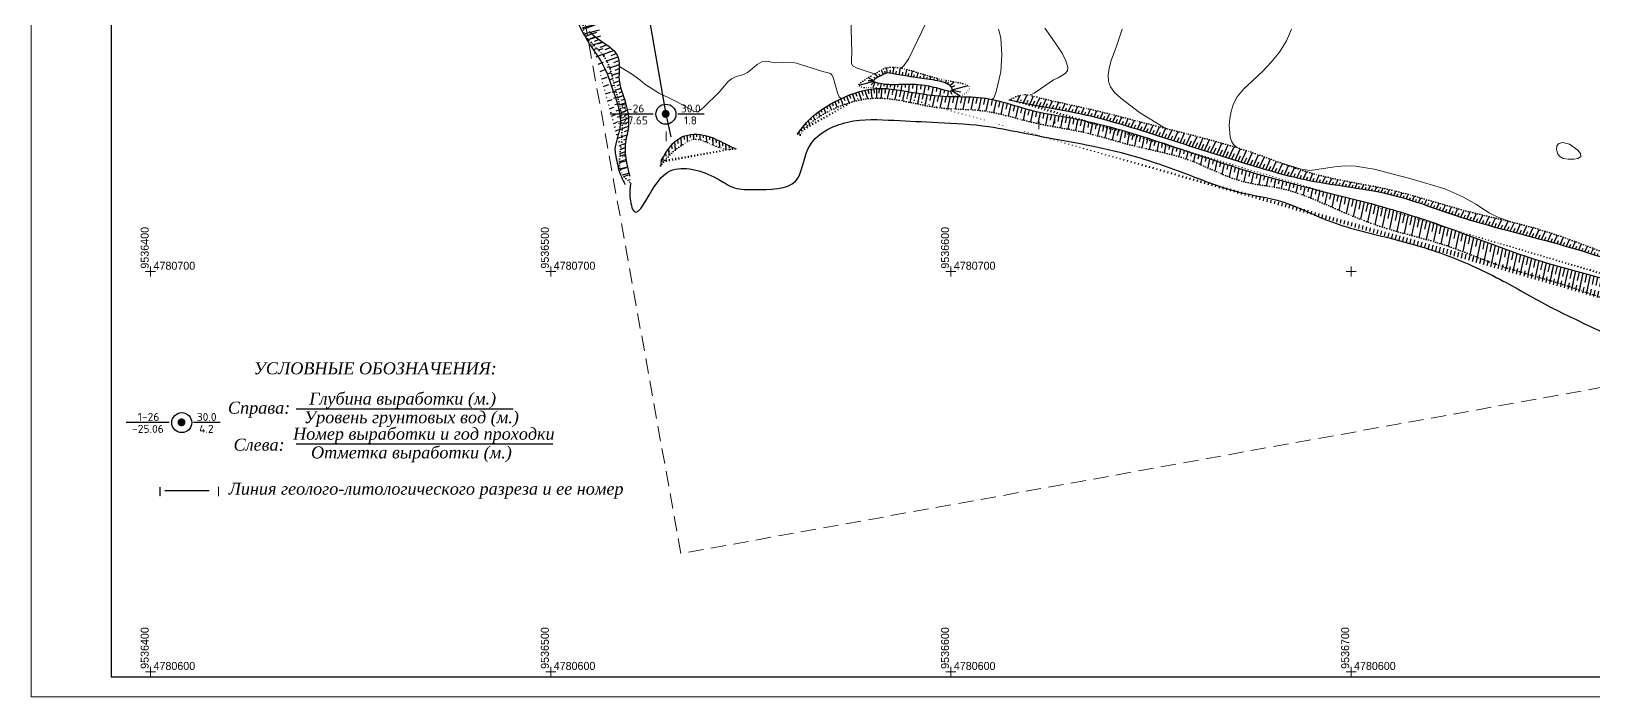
# Model space of a CAD drawing. Header units: millimetres. Extents: x 0 to 9536964, y 0 to 4781485.
# Drawn here: x 9536370.2 to 9536760.6, y 4780593.8 to 4780760.1 of the extents above; entities that cross this region are included whole.
import ezdxf
from ezdxf.enums import TextEntityAlignment as Align

# ---------------------------------------------------------------- set-up
doc = ezdxf.new("R2010")
doc.units = ezdxf.units.MM
doc.linetypes.add('DASHED', pattern=[19.05, 12.7, -6.35])
doc.linetypes.add('Подошва насыпи (выемки)', pattern=[1, 0, 0.5, -0.5])
for name, color, linetype in [('04 05 26.Изолинии.Утолщённые', 7, 'Continuous'), ('Sarga.Изолинии.Утолщённые', 7, 'Continuous'), ('Сетка', 7, 'Continuous'), ('скважина', 7, 'Continuous')]:
    doc.layers.add(name, color=color, linetype=linetype)
doc.layers.add('Berth line', color=5, linetype='Continuous', lineweight=50)
doc.layers.add('Рамка 1', color=3, linetype='Continuous', lineweight=50)
doc.styles.add('IndorSoft_Drafting_type_A_00CC0', font='', dxfattribs={"height": 0.2})
doc.styles.add('Roman', font='romans.shx')
doc.styles.add('style1', font='timesi.ttf', dxfattribs={"height": 0.8})
doc.styles.get('IndorSoft_Drafting_type_A_00CC0').set_extended_font_data('IndorSoft Drafting type A')

msp = doc.modelspace()

# ---------------------------------------------------------------- hatches: boundary and pattern name
h = msp.add_hatch()
h.set_pattern_fill('LINE', color=256, scale=0.5, angle=15)
edge = h.paths.add_edge_path()
edge.add_spline(control_points=[(9536480.96331, 4780913.15995), (9536481.64859, 4780909.97566), (9536483.05255, 4780903.45192), (9536486.31222, 4780893.87018), (9536488.17168, 4780885.87951), (9536488.53502, 4780879.54294), (9536487.17587, 4780874.56502), (9536489.24556, 4780866.87615), (9536494.31066, 4780861.63958), (9536495.36953, 4780855.07826), (9536492.69768, 4780849.157), (9536494.6583, 4780839.7452), (9536494.99791, 4780831.05494), (9536496.76084, 4780823.90978), (9536501.01339, 4780821.74859), (9536505.97128, 4780819.90868), (9536505.33385, 4780809.79427), (9536504.46532, 4780799.92123), (9536507.55308, 4780788.45018), (9536508.79206, 4780782.66288), (9536509.37813, 4780779.92531)], knot_values=[0, 0, 0, 0, 9.762539053, 20.000742092, 30.337143378, 34.288849561, 38.896341426, 45.541362616, 57.053466874, 59.819321843, 64.909116031, 75.749456811, 87.303837152, 92.020899366, 96.252085366, 101.191292714, 105.981241943, 123.183363722, 132.569221326, 140.994334199, 140.994334199, 140.994334199, 140.994334199], degree=3, periodic=0)
edge.add_spline(control_points=[(9536502.9198, 4780797.27876), (9536503.16102, 4780795.48211), (9536503.66881, 4780791.70007), (9536504.65886, 4780785.02205), (9536505.5727, 4780778.6442), (9536503.57351, 4780772.86945), (9536504.59076, 4780767.87462), (9536508.98148, 4780764.7044), (9536507.31104, 4780759.48252), (9536511.57958, 4780756.03438), (9536514.88107, 4780751.95196), (9536515.62952, 4780746.7022), (9536517.39843, 4780741.84497), (9536518.02545, 4780736.14666), (9536517.4962, 4780730.55102), (9536516.70706, 4780724.92312), (9536519.11225, 4780722.88218), (9536520.02075, 4780722.11126)], knot_values=[0, 0, 0, 0, 5.431344113, 11.433239761, 20.390654311, 24.137284468, 29.528398815, 34.535041067, 38.253337906, 43.518535206, 49.086449711, 53.976359873, 58.984006111, 64.654382614, 70.814393492, 76.426379153, 79.832940699, 79.832940699, 79.832940699, 79.832940699], degree=3, periodic=0)
h = msp.add_hatch()
h.set_pattern_fill('LINE', scale=0.6, angle=20)
h.set_pattern_definition([(20, (9535913.4705, 4780079.9442), (-0.6515484, 1.7901144), [])])
edge = h.paths.add_edge_path()
edge.add_spline(control_points=[(9536509.58971, 4780760.04461), (9536509.75415, 4780759.8841), (9536510.77049, 4780758.89209), (9536512.74713, 4780757.37307), (9536516.9004, 4780755.17378), (9536517.24303, 4780750.94149), (9536516.82287, 4780747.22194), (9536518.91878, 4780742.21173), (9536519.92053, 4780736.94815), (9536517.99633, 4780730.66861), (9536518.9658, 4780726.84363), (9536519.73216, 4780723.81999)], knot_values=[38.289199735, 38.289199735, 38.289199735, 38.289199735, 39.330830487, 44.727119287, 56.394584676, 62.91025258, 68.788450428, 78.770408812, 94.791241327, 99.584273214, 117.669337421, 117.669337421, 117.669337421, 117.669337421], degree=3, periodic=0)
edge.add_spline(control_points=[(9536502.9198, 4780797.27876), (9536503.16102, 4780795.48211), (9536503.66881, 4780791.70007), (9536504.65886, 4780785.02205), (9536505.5727, 4780778.6442), (9536503.57351, 4780772.86945), (9536504.59076, 4780767.87462), (9536508.98148, 4780764.7044), (9536507.31104, 4780759.48252), (9536511.57958, 4780756.03438), (9536514.88107, 4780751.95196), (9536515.62952, 4780746.7022), (9536517.39843, 4780741.84497), (9536518.02545, 4780736.14666), (9536517.4962, 4780730.55102), (9536516.70706, 4780724.92312), (9536519.11225, 4780722.88218), (9536520.02075, 4780722.11126)], knot_values=[0, 0, 0, 0, 5.431344113, 11.433239761, 20.390654311, 24.137284468, 29.528398815, 34.535041067, 38.253337906, 43.518535206, 49.086449711, 53.976359873, 58.984006111, 64.654382614, 70.814393492, 76.426379153, 79.832940699, 79.832940699, 79.832940699, 79.832940699], degree=3, periodic=0)
h = msp.add_hatch()
h.set_pattern_fill('LINE', scale=0.3, angle=20)
h.set_pattern_definition([(20, (9535913.4705, 4780079.9442), (-0.3257742, 0.8950572), [])])
edge = h.paths.add_edge_path()
edge.add_spline(control_points=[(9536509.58971, 4780760.04461), (9536509.75415, 4780759.8841), (9536510.77049, 4780758.89209), (9536512.74713, 4780757.37307), (9536516.9004, 4780755.17378), (9536517.24303, 4780750.94149), (9536516.82287, 4780747.22194), (9536518.91878, 4780742.21173), (9536519.92053, 4780736.94815), (9536517.99633, 4780730.66861), (9536518.9658, 4780726.84363), (9536519.73216, 4780723.81999)], knot_values=[38.289199735, 38.289199735, 38.289199735, 38.289199735, 39.330830487, 44.727119287, 56.394584676, 62.91025258, 68.788450428, 78.770408812, 94.791241327, 99.584273214, 117.669337421, 117.669337421, 117.669337421, 117.669337421], degree=3, periodic=0)
edge.add_spline(control_points=[(9536509.8071, 4780758.66585), (9536510.59888, 4780757.92103), (9536512.25377, 4780756.36429), (9536515.05547, 4780754.64912), (9536516.21057, 4780751.28464), (9536516.15262, 4780747.92457), (9536517.27395, 4780744.0656), (9536518.38499, 4780740.30934), (9536518.59501, 4780736.56846), (9536518.35218, 4780732.88237), (9536517.47305, 4780729.42733), (9536518.55022, 4780726.24635), (9536518.9589, 4780724.50702), (9536519.13846, 4780723.74281)], knot_values=[0, 0, 0, 0, 6.555530893, 13.701572567, 18.859990027, 26.968446777, 33.790257647, 42.799616616, 50.435511353, 56.070097873, 65.046107966, 71.074213064, 75.798430566, 75.798430566, 75.798430566, 75.798430566], degree=3, periodic=0)
h = msp.add_hatch()
h.set_pattern_fill('LINE', scale=0.25, angle=110)
h.set_pattern_definition([(110, (9535913.4705, 4780079.9442), (-0.745881, -0.2714785), [])])
edge = h.paths.add_edge_path()
edge.add_spline(control_points=[(9536561.59879, 4780734.25542), (9536562.44489, 4780735.4232), (9536564.90458, 4780738.81803), (9536571.55957, 4780743.04953), (9536577.67628, 4780745.49608), (9536581.22087, 4780745.74028)], knot_values=[0, 0, 0, 0, 8.598597453, 24.996724051, 46.618854191, 46.618854191, 46.618854191, 46.618854191], degree=3, periodic=0)
edge.add_spline(control_points=[(9536563.26569, 4780735.86385), (9536563.99323, 4780736.64673), (9536565.75047, 4780738.53765), (9536568.95619, 4780740.52519), (9536573.09517, 4780742.57176), (9536576.38568, 4780743.74961), (9536578.64141, 4780744.2592), (9536578.98631, 4780744.33712)], knot_values=[0, 0, 0, 0, 6.392290558, 15.439412202, 22.38096603, 34.135021656, 36.256631189, 36.256631189, 36.256631189, 36.256631189], degree=3, periodic=0)
h = msp.add_hatch()
h.set_pattern_fill('LINE', scale=0.3, angle=78)
h.set_pattern_definition([(78, (9535913.4705, 4780079.9442), (-0.9316856, 0.1980359), [])])
edge = h.paths.add_edge_path()
edge.add_spline(control_points=[(9536581.2323, 4780745.74107), (9536584.71842, 4780745.9788), (9536591.15166, 4780744.3978), (9536600.00761, 4780743.60646), (9536609.84375, 4780743.84188), (9536619.39049, 4780740.0187), (9536634.39988, 4780737.9313), (9536652.30551, 4780732.52019), (9536671.57706, 4780725.64616), (9536691.15217, 4780720.40319), (9536708.6724, 4780716.28286), (9536727.04039, 4780710.0875), (9536745.95489, 4780702.50555), (9536765.25725, 4780697.89017), (9536781.28868, 4780692.5824), (9536790.68434, 4780687.23348), (9536796.12166, 4780685.47077), (9536798.34698, 4780684.97886)], knot_values=[46.642095964, 46.642095964, 46.642095964, 46.642095964, 67.906708504, 85.17940569, 100.272780209, 126.357153451, 145.665134785, 191.084256704, 238.145809381, 268.475023751, 312.603097435, 346.066460946, 384.69482155, 434.674328253, 465.030340904, 485.596955974, 499.218493462, 499.218493462, 499.218493462, 499.218493462], degree=3, periodic=0)
edge.add_spline(control_points=[(9536584.17583, 4780744.53808), (9536586.76606, 4780744.12585), (9536591.77337, 4780743.32894), (9536599.40343, 4780741.89679), (9536606.84777, 4780742.31188), (9536614.81162, 4780740.39267), (9536623.10885, 4780737.96163), (9536633.37097, 4780736.55884), (9536643.44221, 4780733.32071), (9536653.5428, 4780730.85774), (9536662.62837, 4780728.09658), (9536670.27199, 4780724.81844), (9536678.73888, 4780722.66031), (9536688.06004, 4780720.46769), (9536698.12477, 4780716.91245), (9536710.73882, 4780712.70622), (9536725.41343, 4780708.74297), (9536742.54242, 4780701.73808), (9536759.27234, 4780696.94492), (9536774.21175, 4780693.18173), (9536786.1183, 4780687.85315), (9536793.57827, 4780683.77216), (9536798.14852, 4780682.89103), (9536798.45083, 4780682.83275)], knot_values=[0, 0, 0, 0, 15.74690986, 30.441258084, 46.42374298, 60.031448878, 79.280361255, 98.330097676, 121.945797733, 142.592346422, 160.723691322, 178.852937365, 192.364370274, 213.067567968, 236.285038713, 256.331724207, 292.863592876, 327.362042235, 367.163600262, 397.274523766, 419.457241736, 445.519500829, 447.365508942, 447.365508942, 447.365508942, 447.365508942], degree=3, periodic=0)
h = msp.add_hatch()
h.set_pattern_fill('LINE', scale=0.25, angle=65)
h.set_pattern_definition([(65, (9535913.4705, 4780079.9442), (-0.7193818, 0.33545325), [])])
edge = h.paths.add_edge_path()
edge.add_spline(control_points=[(9536615.86149, 4780743.16258), (9536617.12068, 4780743.07744), (9536620.91856, 4780742.82063), (9536626.60815, 4780741.34648), (9536634.046, 4780739.86651), (9536642.63902, 4780737.93892), (9536653.6964, 4780734.28286), (9536665.47742, 4780731.37864), (9536677.76509, 4780727.09984), (9536687.00506, 4780723.97959), (9536696.72487, 4780722.22593), (9536704.6532, 4780721.03749), (9536714.18861, 4780718.92703), (9536721.78843, 4780716.26658), (9536730.47087, 4780713.49622), (9536739.1621, 4780711.43188), (9536748.79845, 4780708.73193), (9536758.2364, 4780705.8642), (9536766.55663, 4780702.81461), (9536774.13054, 4780699.89092), (9536780.10877, 4780697.33719), (9536786.13187, 4780694.31161), (9536790.09671, 4780692.24668), (9536792.20531, 4780691.14851)], knot_values=[0, 0, 0, 0, 7.562116272, 22.808320146, 35.106931203, 53.103527884, 75.583652099, 104.932264695, 125.813447655, 153.668934929, 163.247051369, 185.025628456, 201.785104013, 221.737753593, 233.288687536, 256.457123793, 275.295135485, 293.333920842, 315.623838142, 328.441615298, 342.048012021, 354.60600587, 368.871262045, 368.871262045, 368.871262045, 368.871262045], degree=3, periodic=0)
edge.add_spline(control_points=[(9536614.6404, 4780742.87646), (9536616.73097, 4780742.44123), (9536622.579, 4780741.22376), (9536635.55283, 4780739.16906), (9536653.1689, 4780733.48822), (9536672.08724, 4780727.42189), (9536691.13259, 4780721.82704), (9536709.12021, 4780720.39699), (9536727.21888, 4780713.25898), (9536747.21403, 4780708.23547), (9536766.72467, 4780702.74815), (9536781.77217, 4780695.88072), (9536789.24593, 4780691.99029), (9536792.15578, 4780690.47557)], knot_values=[0, 0, 0, 0, 12.812886439, 35.841900849, 78.709353826, 123.516463538, 155.215815, 197.557639191, 230.709661263, 271.21453393, 321.400164229, 351.645439783, 370.929267223, 370.929267223, 370.929267223, 370.929267223], degree=3, periodic=0)
h = msp.add_hatch()
h.set_pattern_fill('LINE', scale=0.5, angle=93)
h.set_pattern_definition([(93, (9535913.4705, 4780079.9442), (-1.5853244, -0.0830833), [])])
edge = h.paths.add_edge_path()
edge.add_spline(control_points=[(9536527.61954, 4780727.77556), (9536529.0666, 4780730.19062), (9536531.64085, 4780734.48689), (9536539.50163, 4780734.46608), (9536543.47324, 4780731.87148), (9536545.96312, 4780730.82845), (9536546.3107, 4780730.68285)], knot_values=[0, 0, 0, 0, 7.841700667, 13.950023705, 20.913429463, 22.043208095, 22.043208095, 22.043208095, 22.043208095], degree=3, periodic=0)
edge.add_spline(control_points=[(9536527.63197, 4780727.78219), (9536527.58805, 4780727.5793), (9536527.49749, 4780727.16093), (9536527.48817, 4780726.7329), (9536527.48337, 4780726.51243)], knot_values=[0, 0, 0, 0, 0.621219096, 1.281033407, 1.281033407, 1.281033407, 1.281033407], degree=3, periodic=0)
edge.add_spline(control_points=[(9536527.40189, 4780726.40462), (9536528.30524, 4780727.54605), (9536530.25055, 4780730.00403), (9536533.13718, 4780731.87148), (9536535.95996, 4780733.43273), (9536538.37751, 4780732.70667), (9536541.04197, 4780731.37129), (9536543.58246, 4780730.43421), (9536545.50478, 4780730.61455), (9536546.27404, 4780730.68672)], knot_values=[0, 0, 0, 0, 4.337729589, 9.340976717, 10.226422024, 13.891031988, 15.963099474, 19.411063822, 21.711318867, 21.711318867, 21.711318867, 21.711318867], degree=3, periodic=0)
h = msp.add_hatch()
h.set_pattern_fill('LINE', scale=0.25, angle=93)
h.set_pattern_definition([(93, (9535913.4705, 4780079.9442), (-0.7926622, -0.04154167), [])])
edge = h.paths.add_edge_path()
edge.add_spline(control_points=[(9536527.61954, 4780727.77556), (9536529.0666, 4780730.19062), (9536531.64085, 4780734.48689), (9536539.50163, 4780734.46608), (9536543.47324, 4780731.87148), (9536545.96312, 4780730.82845), (9536546.3107, 4780730.68285)], knot_values=[0, 0, 0, 0, 15.683401333, 27.900047408, 41.826858926, 44.08641619, 44.08641619, 44.08641619, 44.08641619], degree=3, periodic=0)
edge.add_spline(control_points=[(9536527.63013, 4780727.19316), (9536528.43644, 4780728.31332), (9536530.00927, 4780730.49833), (9536532.79454, 4780732.93303), (9536535.87461, 4780733.8933), (9536538.79137, 4780733.41247), (9536541.26162, 4780732.25831), (9536543.49257, 4780731.08986), (9536544.90728, 4780730.89444), (9536545.5488, 4780730.80583)], knot_values=[0, 0, 0, 0, 8.280460823, 16.152072343, 21.72682518, 27.010443992, 33.448403082, 38.098669268, 41.956971638, 41.956971638, 41.956971638, 41.956971638], degree=3, periodic=0)
at = {"layer": 'скважина', "linetype": 'Continuous'}
for points in [[(9536529.7156, 4780739.39997, 1), (9536527.7156, 4780739.39997, 1)], [(9536408.73283, 4780662.33172, 1), (9536406.73283, 4780662.33172, 1)]]:
    msp.add_hatch(color=6, dxfattribs=at).paths.add_polyline_path(points)

# ---------------------------------------------------------------- linework, layer by layer
at = {"color": 7}
for p, q in [((9536584.10829, 4780749.6555), (9536584.0278, 4780750.97986)), ((9536585.47771, 4780749.4274), (9536585.80461, 4780751.08406)), ((9536580.69456, 4780747.51025), (9536577.00924, 4780746.46759)), ((9536580.68696, 4780747.77934), (9536579.31176, 4780748.42485)), ((9536580.6534, 4780747.65891), (9536579.35181, 4780747.64553)), ((9536580.83065, 4780747.41715), (9536580.0577, 4780746.62443)), ((9536581.01135, 4780747.35692), (9536580.51947, 4780745.88858)), ((9536581.12887, 4780748.18216), (9536580.72302, 4780748.6046)), ((9536581.70329, 4780748.53895), (9536581.03526, 4780749.46353)), ((9536581.82286, 4780747.13231), (9536581.66327, 4780746.45611)), ((9536582.37657, 4780748.90386), (9536582.02774, 4780749.36654)), ((9536582.58513, 4780750.35284), (9536583.1352, 4780749.25316)), ((9536583.65209, 4780749.47445), (9536583.47096, 4780750.10479)), ((9536584.81297, 4780749.54265), (9536584.94784, 4780750.30189)), ((9536586.26175, 4780749.29585), (9536586.40661, 4780750.07807)), ((9536587.10138, 4780749.13882), (9536587.42098, 4780750.87152)), ((9536587.87012, 4780749.02406), (9536588.02495, 4780749.80479)), ((9536588.63541, 4780748.88004), (9536589.00962, 4780750.5118)), ((9536589.33023, 4780748.77126), (9536589.48698, 4780749.50019)), ((9536590.05944, 4780748.65545), (9536590.42406, 4780750.1167)), ((9536590.70635, 4780748.55603), (9536590.83938, 4780749.13228)), ((9536591.4568, 4780748.43328), (9536591.79791, 4780749.71876)), ((9536592.29638, 4780748.31717), (9536592.41577, 4780748.86274)), ((9536593.17304, 4780748.1876), (9536593.42547, 4780749.20711)), ((9536593.9855, 4780748.07835), (9536594.10831, 4780748.56255)), ((9536594.79737, 4780747.95218), (9536594.97816, 4780748.75008)), ((9536595.71944, 4780747.82009), (9536595.80165, 4780748.14538)), ((9536596.58951, 4780747.65916), (9536596.78819, 4780748.2481)), ((9536597.55207, 4780747.41948), (9536597.65826, 4780747.76531)), ((9536598.63452, 4780747.10446), (9536598.86402, 4780747.79612)), ((9536599.19291, 4780746.87849), (9536599.49842, 4780747.29024)), ((9536599.71838, 4780746.53587), (9536600.81653, 4780747.42748)), ((9536579.2635, 4780745.47577), (9536579.5191, 4780744.45383)), ((9536580.70663, 4780745.69595), (9536580.79022, 4780744.57575)), ((9536581.41792, 4780745.73339), (9536581.42583, 4780743.35434)), ((9536582.04399, 4780745.76712), (9536582.01922, 4780744.57885)), ((9536582.59995, 4780746.97278), (9536582.348, 4780745.79184)), ((9536583.34234, 4780746.87568), (9536583.26602, 4780746.31739)), ((9536583.66077, 4780745.73149), (9536583.50566, 4780744.49423)), ((9536584.10857, 4780746.81684), (9536583.98459, 4780745.73174)), ((9536584.91225, 4780746.7803), (9536584.86374, 4780746.09791)), ((9536585.94018, 4780746.78088), (9536585.82481, 4780745.5362)), ((9536586.71498, 4780746.78255), (9536586.68909, 4780746.10551)), ((9536587.6505, 4780746.81673), (9536587.55153, 4780745.27238)), ((9536588.60168, 4780746.84424), (9536588.5577, 4780745.95939)), ((9536589.5371, 4780746.82749), (9536589.39965, 4780744.93693)), ((9536590.47726, 4780746.81105), (9536590.43878, 4780745.71186)), ((9536591.50038, 4780746.76709), (9536591.28047, 4780744.62377)), ((9536592.48452, 4780746.6737), (9536592.38006, 4780745.58553)), ((9536593.5358, 4780746.53059), (9536593.18394, 4780744.33785)), ((9536594.52542, 4780746.37675), (9536594.33849, 4780745.37104)), ((9536595.55959, 4780746.14567), (9536595.17475, 4780744.10134)), ((9536596.49421, 4780745.9039), (9536596.32927, 4780744.99163)), ((9536597.47325, 4780745.63427), (9536597.18188, 4780743.89775)), ((9536598.39688, 4780745.37052), (9536598.27043, 4780744.5572)), ((9536599.32137, 4780745.15026), (9536599.17293, 4780743.79292)), ((9536599.84913, 4780745.1008), (9536600.22297, 4780744.35344)), ((9536600.10945, 4780746.06773), (9536601.10149, 4780746.46233)), ((9536600.25676, 4780745.21596), (9536602.29237, 4780743.91206)), ((9536600.30825, 4780745.31206), (9536602.49541, 4780744.94455)), ((9536600.31884, 4780745.45009), (9536604.2767, 4780746.49662)), ((9536562.4751, 4780735.44913), (9536562.79362, 4780735.21328)), ((9536561.84691, 4780734.59417), (9536562.45446, 4780734.24629))]:
    msp.add_line(p, q, dxfattribs=at)
at = {"color": 7, "linetype": 'Continuous'}
for p, q in [((9536573.06489, 4780741.6641), (9536572.51312, 4780743.18009)), ((9536574.56456, 4780742.18534), (9536573.96299, 4780743.83813)), ((9536576.0941, 4780742.62449), (9536575.43847, 4780744.42582)), ((9536577.657, 4780742.97202), (9536576.94439, 4780744.9299)), ((9536579.25782, 4780743.21534), (9536578.4864, 4780745.33479)), ((9536580.32296, 4780743.30529), (9536580.0714, 4780745.62157)), ((9536582.55123, 4780743.32476), (9536582.78638, 4780745.77823)), ((9536584.18979, 4780743.21823), (9536584.70964, 4780745.66392)), ((9536586.08649, 4780742.97895), (9536586.60671, 4780745.42639)), ((9536587.96595, 4780742.65859), (9536588.48862, 4780745.11757)), ((9536589.83502, 4780742.28931), (9536590.36536, 4780744.78437)), ((9536591.70015, 4780741.90153), (9536592.24653, 4780744.47203)), ((9536593.56764, 4780741.52484), (9536594.13886, 4780744.21222)), ((9536595.44378, 4780741.18883), (9536596.04303, 4780744.00808)), ((9536597.33503, 4780740.92392), (9536597.95889, 4780743.85895)), ((9536599.24532, 4780740.74857), (9536599.88621, 4780743.76374)), ((9536601.16909, 4780740.63667), (9536601.82399, 4780743.71774)), ((9536603.09853, 4780740.55141), (9536603.76485, 4780743.6862)), ((9536605.02559, 4780740.45496), (9536605.698, 4780743.6184)), ((9536606.94218, 4780740.30927), (9536607.61276, 4780743.46411)), ((9536608.84036, 4780740.07698), (9536609.50037, 4780743.1821)), ((9536614.93366, 4780742.81541), (9536615.07955, 4780743.12828)), ((9536616.53071, 4780742.48396), (9536617.27529, 4780744.08071)), ((9536618.12964, 4780742.15652), (9536619.06968, 4780744.17245)), ((9536619.73204, 4780741.83653), (9536620.67288, 4780743.85419)), ((9536621.33951, 4780741.52742), (9536622.23633, 4780743.45066)), ((9536567.33412, 4780738.84312), (9536566.93371, 4780739.94322)), ((9536568.72528, 4780739.66246), (9536568.28846, 4780740.86262)), ((9536570.14559, 4780740.40174), (9536569.67481, 4780741.69519)), ((9536571.59248, 4780741.06797), (9536571.0846, 4780742.46337)), ((9536610.71662, 4780739.74155), (9536611.36342, 4780742.7845)), ((9536612.57591, 4780739.32629), (9536613.20892, 4780742.30436)), ((9536614.42404, 4780738.85851), (9536615.04375, 4780741.77401)), ((9536616.26669, 4780738.36495), (9536616.87466, 4780741.22522)), ((9536618.10948, 4780737.87202), (9536618.70835, 4780740.68949)), ((9536619.95797, 4780737.40596), (9536620.55149, 4780740.19826)), ((9536621.81692, 4780736.9891), (9536622.40899, 4780739.77456)), ((9536622.95236, 4780741.22985), (9536623.8075, 4780743.06371)), ((9536623.6853, 4780736.61657), (9536624.27819, 4780739.40591)), ((9536624.56842, 4780740.93915), (9536625.38622, 4780742.69294)), ((9536626.1852, 4780740.65001), (9536626.97058, 4780742.33425)), ((9536627.80023, 4780740.35711), (9536628.55844, 4780741.98309)), ((9536629.41104, 4780740.05516), (9536630.14754, 4780741.63459)), ((9536631.01519, 4780739.73892), (9536631.73555, 4780741.28374)), ((9536632.61029, 4780739.40328), (9536633.32019, 4780740.92567)), ((9536634.19502, 4780739.04539), (9536634.90063, 4780740.55857)), ((9536635.77004, 4780738.66669), (9536636.47729, 4780740.18339)), ((9536637.33625, 4780738.26909), (9536638.05066, 4780739.80115)), ((9536638.89452, 4780737.85446), (9536639.6212, 4780739.41284)), ((9536563.43702, 4780735.62568), (9536563.17144, 4780736.35536)), ((9536564.66318, 4780736.89838), (9536564.36251, 4780737.72445)), ((9536565.97498, 4780737.93579), (9536565.62066, 4780738.90925)), ((9536625.55964, 4780736.2721), (9536626.15447, 4780739.07055)), ((9536627.43646, 4780735.93929), (9536628.03317, 4780738.74659)), ((9536629.31225, 4780735.60167), (9536629.90962, 4780738.41209)), ((9536631.18351, 4780735.24272), (9536631.77985, 4780738.04827)), ((9536633.04671, 4780734.84584), (9536633.64325, 4780737.65234)), ((9536634.89961, 4780734.4005), (9536635.50031, 4780737.22657)), ((9536636.74424, 4780733.91623), (9536637.3515, 4780736.77319)), ((9536638.58351, 4780733.40679), (9536639.19729, 4780736.29442)), ((9536640.42036, 4780732.88593), (9536641.03817, 4780735.79251)), ((9536640.44569, 4780737.42463), (9536641.18935, 4780739.0194)), ((9536641.99061, 4780736.98137), (9536642.75556, 4780738.6218)), ((9536643.53008, 4780736.52643), (9536644.32025, 4780738.22094)), ((9536645.06491, 4780736.06154), (9536645.88384, 4780737.81774)), ((9536646.59588, 4780735.58837), (9536647.44677, 4780737.4131)), ((9536648.12378, 4780735.10862), (9536649.00943, 4780737.0079)), ((9536649.64938, 4780734.62394), (9536650.57226, 4780736.60305)), ((9536651.17346, 4780734.13598), (9536652.13565, 4780736.19942)), ((9536652.69677, 4780733.64639), (9536653.70003, 4780735.79789)), ((9536654.22001, 4780733.15664), (9536655.26537, 4780735.39842)), ((9536642.25769, 4780732.36738), (9536642.87459, 4780735.26965)), ((9536644.09843, 4780731.86483), (9536644.70703, 4780734.72807)), ((9536645.94545, 4780731.39181), (9536646.53597, 4780734.16999)), ((9536647.79978, 4780730.95322), (9536648.36186, 4780733.59762)), ((9536649.65834, 4780730.53453), (9536650.1852, 4780733.01317)), ((9536651.5175, 4780730.11864), (9536652.00643, 4780732.41887)), ((9536653.37361, 4780729.68841), (9536653.82603, 4780731.81687)), ((9536655.74341, 4780732.66725), (9536656.83102, 4780734.99963)), ((9536657.26708, 4780732.17842), (9536658.3963, 4780734.60004)), ((9536658.7911, 4780731.69035), (9536659.96051, 4780734.19814)), ((9536660.31558, 4780731.20325), (9536661.52294, 4780733.79244)), ((9536661.8406, 4780730.71732), (9536663.08291, 4780733.38146)), ((9536663.36626, 4780730.23276), (9536664.63972, 4780732.9637)), ((9536664.89265, 4780729.74978), (9536666.19268, 4780732.5377)), ((9536666.41988, 4780729.26859), (9536667.74111, 4780732.10197)), ((9536667.94803, 4780728.78937), (9536669.28433, 4780731.65508)), ((9536655.223, 4780729.22656), (9536655.6444, 4780731.20908)), ((9536657.06193, 4780728.7155), (9536657.46193, 4780730.59735)), ((9536658.88658, 4780728.13722), (9536659.27902, 4780729.98351)), ((9536660.69318, 4780727.47407), (9536661.09605, 4780729.36945)), ((9536662.48297, 4780726.73184), (9536662.91343, 4780728.75701)), ((9536664.26269, 4780725.94222), (9536664.73156, 4780728.14806)), ((9536666.03949, 4780725.13888), (9536666.55082, 4780727.54447)), ((9536669.4772, 4780728.31235), (9536670.82168, 4780731.19559)), ((9536671.00749, 4780727.83771), (9536672.3525, 4780730.72209)), ((9536672.53899, 4780727.36568), (9536673.87613, 4780730.2332)), ((9536674.07179, 4780726.89644), (9536675.39196, 4780729.72755)), ((9536675.60612, 4780726.43047), (9536676.89957, 4780729.20429)), ((9536677.14285, 4780725.96966), (9536678.40056, 4780728.66682)), ((9536678.68309, 4780725.51637), (9536679.89752, 4780728.12071)), ((9536680.22796, 4780725.07301), (9536681.39302, 4780727.57148)), ((9536667.8206, 4780724.35578), (9536668.37161, 4780726.94809)), ((9536669.61319, 4780723.62669), (9536670.19433, 4780726.36078)), ((9536671.42428, 4780722.98467), (9536672.01937, 4780725.78436)), ((9536673.26055, 4780722.46111), (9536673.84712, 4780725.22069)), ((9536675.1222, 4780722.05694), (9536675.67791, 4780724.67135)), ((9536677.00012, 4780721.72933), (9536677.51171, 4780724.13616)), ((9536678.88472, 4780721.43312), (9536679.34827, 4780723.61393)), ((9536681.77858, 4780724.64197), (9536682.88964, 4780727.02464)), ((9536683.3361, 4780724.22574), (9536684.38995, 4780726.48573)), ((9536684.90169, 4780723.82682), (9536685.89655, 4780725.96031)), ((9536686.47656, 4780723.4478), (9536687.41209, 4780725.45405)), ((9536688.06195, 4780723.09132), (9536688.93927, 4780724.97274)), ((9536689.65913, 4780722.76013), (9536690.48084, 4780724.52231)), ((9536691.26866, 4780722.45544), (9536692.03822, 4780724.10577)), ((9536692.8887, 4780722.17328), (9536693.60973, 4780723.71954)), ((9536680.76653, 4780721.12378), (9536681.18733, 4780723.10352)), ((9536682.63606, 4780720.75668), (9536683.02867, 4780722.60376)), ((9536684.48529, 4780720.2941), (9536684.87202, 4780722.11352)), ((9536686.31464, 4780719.73795), (9536686.71715, 4780721.63164)), ((9536688.12734, 4780719.10352), (9536688.56382, 4780721.157)), ((9536689.92675, 4780718.40652), (9536690.41178, 4780720.68839)), ((9536691.71627, 4780717.66302), (9536692.26064, 4780720.22405)), ((9536693.49938, 4780716.88934), (9536694.10999, 4780719.762)), ((9536694.51686, 4780721.90855), (9536695.19327, 4780723.35911)), ((9536696.15071, 4780721.65599), (9536696.78667, 4780723.01982)), ((9536697.78774, 4780721.41028), (9536698.3877, 4780722.6969)), ((9536699.42545, 4780721.16601), (9536699.99409, 4780722.38547)), ((9536701.0613, 4780720.91777), (9536701.60355, 4780722.08062)), ((9536702.6928, 4780720.66017), (9536703.21376, 4780721.77738)), ((9536704.31744, 4780720.38789), (9536704.82241, 4780721.47079)), ((9536705.9328, 4780720.09569), (9536706.42718, 4780721.1559)), ((9536707.53649, 4780719.77848), (9536708.02581, 4780720.82782)), ((9536709.12623, 4780719.43133), (9536709.61604, 4780720.48174)), ((9536710.69981, 4780719.04954), (9536711.19568, 4780720.11295)), ((9536712.25651, 4780718.63154), (9536712.76385, 4780719.71955)), ((9536695.27959, 4780716.10201), (9536695.95939, 4780719.30024)), ((9536697.06043, 4780715.31765), (9536697.80843, 4780718.83675)), ((9536698.84465, 4780714.54923), (9536699.65669, 4780718.36955)), ((9536700.63354, 4780713.80275), (9536701.50372, 4780717.89663)), ((9536702.42818, 4780713.08332), (9536703.34912, 4780717.41598)), ((9536704.22964, 4780712.39599), (9536705.19244, 4780716.92558)), ((9536706.03898, 4780711.74569), (9536707.03326, 4780716.42342)), ((9536707.8572, 4780711.13721), (9536708.87115, 4780715.90746)), ((9536713.79862, 4780718.18227), (9536714.32226, 4780719.30521)), ((9536715.32876, 4780717.70732), (9536715.87288, 4780718.8742)), ((9536716.84944, 4780717.21209), (9536717.41768, 4780718.43069)), ((9536718.36313, 4780716.70186), (9536718.95858, 4780717.9788)), ((9536719.87222, 4780716.18177), (9536720.49746, 4780717.52261)), ((9536721.37909, 4780715.65693), (9536722.03623, 4780717.06616)), ((9536722.88611, 4780715.13238), (9536723.57677, 4780716.61351)), ((9536724.39561, 4780714.61317), (9536725.12096, 4780716.1687)), ((9536709.68449, 4780710.57138), (9536710.70567, 4780715.37567)), ((9536711.51884, 4780710.03877), (9536712.53657, 4780714.82682)), ((9536713.35791, 4780709.52839), (9536714.36394, 4780714.26138)), ((9536715.19941, 4780709.02943), (9536716.18793, 4780713.68005)), ((9536717.04106, 4780708.53116), (9536718.00869, 4780713.08352)), ((9536718.88058, 4780708.02287), (9536719.82637, 4780712.47248)), ((9536725.90997, 4780714.10439), (9536726.67072, 4780715.73583)), ((9536727.4313, 4780713.61054), (9536728.22764, 4780715.3183)), ((9536728.95971, 4780713.13188), (9536729.79116, 4780714.91494)), ((9536730.49453, 4780712.66697), (9536731.35992, 4780714.5228)), ((9536732.03507, 4780712.21432), (9536732.93251, 4780714.13888)), ((9536733.58062, 4780711.77242), (9536734.50752, 4780713.76016)), ((9536735.13047, 4780711.33974), (9536736.08353, 4780713.38359)), ((9536736.6839, 4780710.91473), (9536737.65912, 4780713.00611)), ((9536738.24017, 4780710.49583), (9536739.23287, 4780712.62468)), ((9536739.79857, 4780710.08148), (9536740.80335, 4780712.23623)), ((9536720.71568, 4780707.49378), (9536721.64112, 4780711.84764)), ((9536722.54403, 4780706.93298), (9536723.45307, 4780711.20968)), ((9536724.36338, 4780706.32977), (9536725.26239, 4780710.55931)), ((9536726.17366, 4780705.68395), (9536727.06924, 4780709.89729)), ((9536727.97732, 4780705.00694), (9536728.87405, 4780709.22573)), ((9536729.77693, 4780704.31091), (9536730.67757, 4780708.54808)), ((9536741.35835, 4780709.67008), (9536742.36913, 4780711.83773)), ((9536742.91877, 4780709.26007), (9536743.92883, 4780711.42615)), ((9536744.47909, 4780708.84986), (9536745.48102, 4780710.9985)), ((9536746.03859, 4780708.43786), (9536747.02435, 4780710.55184)), ((9536747.59661, 4780708.02272), (9536748.5581, 4780710.08463)), ((9536749.1527, 4780707.60341), (9536750.08291, 4780709.59825)), ((9536750.7064, 4780707.17899), (9536751.59958, 4780709.09441)), ((9536752.25728, 4780706.7485), (9536753.1089, 4780708.57482)), ((9536753.80488, 4780706.311), (9536754.61167, 4780708.04116)), ((9536731.57512, 4780703.6082), (9536732.48055, 4780707.86789)), ((9536733.37453, 4780702.91118), (9536734.28375, 4780707.18872)), ((9536735.17776, 4780702.2322), (9536736.08791, 4780706.51411)), ((9536736.98743, 4780701.58347), (9536737.8938, 4780705.84762)), ((9536738.80572, 4780700.97532), (9536739.70217, 4780705.19277)), ((9536740.63193, 4780700.40439), (9536741.51376, 4780704.55309)), ((9536755.34877, 4780705.86554), (9536756.10865, 4780707.49511)), ((9536756.88851, 4780705.41117), (9536757.60062, 4780706.93831)), ((9536758.42365, 4780704.94695), (9536759.08836, 4780706.37242)), ((9536759.95376, 4780704.47194), (9536760.57261, 4780705.79907)), ((9536742.46394, 4780699.86079), (9536743.32931, 4780703.93205)), ((9536744.29968, 4780699.33471), (9536745.14954, 4780703.33301)), ((9536746.13708, 4780698.81646), (9536746.97453, 4780702.75636)), ((9536747.9741, 4780698.29642), (9536748.80366, 4780702.19919)), ((9536749.80869, 4780697.76494), (9536750.63628, 4780701.65845)), ((9536751.63878, 4780697.2123), (9536752.47175, 4780701.13113)), ((9536753.46232, 4780696.62881), (9536754.30944, 4780700.61422)), ((9536755.27922, 4780696.01414), (9536756.14871, 4780700.10474)), ((9536757.09273, 4780695.38346), (9536757.98892, 4780699.59972)), ((9536758.90638, 4780694.75349), (9536759.82945, 4780699.09619))]:
    msp.add_line(p, q, dxfattribs=at)
at = {"color": 4, "lineweight": 30, "flags": 128}
for points in [[(9536493.99021, 4780945.40226), (9536503.37414, 4780888.4714), (9536511.80015, 4780839.11853), (9536520.10104, 4780789.08278), (9536528.77749, 4780739.32456), (9536530.03439, 4780733.66806)], [(9536403.59198, 4780645.31534), (9536414.67342, 4780645.31534)]]:
    msp.add_lwpolyline(points, dxfattribs=at)
for points in [[(9536436.34654, 4780665.70997), (9536490.58096, 4780665.70997)], [(9536436.34654, 4780656.92479), (9536500.48653, 4780656.92479)]]:
    msp.add_lwpolyline(points)
at = {"linetype": 'Подошва насыпи (выемки)'}
for points in [[(9536502.9198, 4780797.27876), (9536503.65415, 4780791.89729), (9536504.51608, 4780785.95761), (9536504.82095, 4780777.00538), (9536504.03539, 4780773.34203), (9536505.28682, 4780768.09817), (9536508.14556, 4780763.98793), (9536508.13096, 4780760.26966), (9536511.27745, 4780756.04806), (9536514.54443, 4780751.53935), (9536515.78141, 4780746.80848), (9536517.14374, 4780741.98971), (9536517.82354, 4780736.36023), (9536517.40979, 4780730.21413), (9536517.7053, 4780724.60993), (9536520.02075, 4780722.11126)], [(9536581.29755, 4780745.88631), (9536577.91975, 4780746.05946), (9536577.26623, 4780746.209), (9536580.96976, 4780749.43042), (9536583.97126, 4780750.95579), (9536590.10234, 4780750.22428), (9536596.84941, 4780748.24508), (9536602.01435, 4780747.20977), (9536604.66584, 4780745.90979), (9536603.61787, 4780744.47098), (9536600.44871, 4780743.81468)], [(9536614.6269, 4780742.87551), (9536617.78148, 4780744.1778), (9536621.37229, 4780743.67269), (9536632.48728, 4780741.11515), (9536653.13852, 4780735.94169), (9536675.77918, 4780729.59507), (9536690.13533, 4780724.61988), (9536710.84166, 4780720.19804), (9536726.89856, 4780715.6736), (9536746.67826, 4780710.65405), (9536770.50013, 4780701.87767), (9536783.2037, 4780696.49778), (9536792.53483, 4780691.75935), (9536794.3244, 4780690.60323), (9536794.24259, 4780688.40209), (9536791.77051, 4780687.05909)], [(9536527.40189, 4780726.40462), (9536530.26105, 4780729.66669), (9536534.35565, 4780732.54188), (9536535.15077, 4780732.93149), (9536538.78339, 4780732.44837), (9536540.66986, 4780731.59122), (9536543.97508, 4780730.60939), (9536546.27404, 4780730.68672)]]:
    msp.add_spline(points, degree=3, dxfattribs=at)
at = {"color": 7}
msp.add_open_spline([(9536503.78132, 4780777.45309), (9536503.70865, 4780776.06496), (9536503.56526, 4780773.32583), (9536503.66078, 4780770.38636), (9536503.96127, 4780767.90826), (9536505.57359, 4780765.01151), (9536507.31835, 4780760.8444), (9536510.31567, 4780755.66461), (9536513.55143, 4780751.44905), (9536515.66528, 4780744.48222), (9536518.64406, 4780737.65018), (9536516.15536, 4780732.36296), (9536516.00237, 4780730.46337), (9536516.00186, 4780730.45695)], degree=3, knots=[0, 0, 0, 0, 8.337093222, 16.451101004, 17.625832273, 23.265003114, 35.900072151, 44.906537716, 59.13630723, 67.203368562, 88.767212779, 100.231132606, 100.270010253, 100.270010253, 100.270010253, 100.270010253], dxfattribs=at)
for points, knots in [([(9536509.58971, 4780760.04461), (9536509.75415, 4780759.8841), (9536510.77049, 4780758.89209), (9536512.74713, 4780757.37307), (9536516.9004, 4780755.17378), (9536517.24303, 4780750.94149), (9536516.82287, 4780747.22194), (9536518.91878, 4780742.21173), (9536519.92053, 4780736.94815), (9536517.99633, 4780730.66861), (9536518.9658, 4780726.84363), (9536519.73216, 4780723.81999)], [38.289199735, 38.289199735, 38.289199735, 38.289199735, 39.330830487, 44.727119287, 56.394584676, 62.91025258, 68.788450428, 78.770408812, 94.791241327, 99.584273214, 117.669337421, 117.669337421, 117.669337421, 117.669337421]), ([(9536561.59879, 4780734.25542), (9536562.44489, 4780735.4232), (9536564.90458, 4780738.81803), (9536571.55957, 4780743.04953), (9536577.67628, 4780745.49608), (9536581.22087, 4780745.74028)], [0, 0, 0, 0, 8.598597453, 24.996724051, 46.618854191, 46.618854191, 46.618854191, 46.618854191]), ([(9536581.2323, 4780745.74107), (9536584.71842, 4780745.9788), (9536591.15166, 4780744.3978), (9536600.00761, 4780743.60646), (9536609.84375, 4780743.84188), (9536619.39049, 4780740.0187), (9536634.39988, 4780737.9313), (9536652.30551, 4780732.52019), (9536671.57706, 4780725.64616), (9536691.15217, 4780720.40319), (9536708.6724, 4780716.28286), (9536727.04039, 4780710.0875), (9536745.95489, 4780702.50555), (9536765.25725, 4780697.89017), (9536781.28868, 4780692.5824), (9536790.68434, 4780687.23348), (9536796.12166, 4780685.47077), (9536798.34698, 4780684.97886)], [46.642095964, 46.642095964, 46.642095964, 46.642095964, 67.906708504, 85.17940569, 100.272780209, 126.357153451, 145.665134785, 191.084256704, 238.145809381, 268.475023751, 312.603097435, 346.066460946, 384.69482155, 434.674328253, 465.030340904, 485.596955974, 499.218493462, 499.218493462, 499.218493462, 499.218493462]), ([(9536614.6404, 4780742.87646), (9536616.73097, 4780742.44123), (9536622.579, 4780741.22376), (9536635.55283, 4780739.16906), (9536653.1689, 4780733.48822), (9536672.08724, 4780727.42189), (9536691.13259, 4780721.82704), (9536709.12021, 4780720.39699), (9536727.21888, 4780713.25898), (9536747.21403, 4780708.23547), (9536766.72467, 4780702.74815), (9536781.77217, 4780695.88072), (9536789.24593, 4780691.99029), (9536792.15578, 4780690.47557)], [0, 0, 0, 0, 12.812886439, 35.841900849, 78.709353826, 123.516463538, 155.215815, 197.557639191, 230.709661263, 271.21453393, 321.400164229, 351.645439783, 370.929267223, 370.929267223, 370.929267223, 370.929267223])]:
    msp.add_open_spline(points, degree=3, knots=knots)
for points in [[(9536584.09916, 4780749.66284), (9536582.22273, 4780748.81878), (9536580.7294, 4780747.48234), (9536581.13596, 4780747.31821), (9536584.96528, 4780746.7816), (9536597.43231, 4780745.66141), (9536600.33394, 4780745.46137), (9536599.99375, 4780746.26151), (9536598.71303, 4780747.08165), (9536593.37002, 4780748.16184), (9536584.11337, 4780749.66293)], [(9536527.61954, 4780727.77556), (9536532.80415, 4780733.65877), (9536538.9056, 4780733.94828), (9536545.27238, 4780731.12815), (9536546.3107, 4780730.68285)], [(9536527.63197, 4780727.78219), (9536527.51933, 4780727.17126), (9536527.48337, 4780726.51243)]]:
    msp.add_spline(points, degree=3)
at = {"linetype": 'Подошва насыпи (выемки)'}
msp.add_open_spline([(9536562.36863, 4780734.11122), (9536562.72815, 4780734.65683), (9536563.84307, 4780736.34886), (9536566.85834, 4780738.69073), (9536572.33596, 4780741.66451), (9536582.83811, 4780744.8014), (9536595.20967, 4780740.26496), (9536608.82243, 4780740.81212), (9536620.42258, 4780736.85582), (9536633.09379, 4780735.26817), (9536646.00842, 4780730.99711), (9536659.81212, 4780728.75183, 0), (9536671.264, 4780722.04481, 0), (9536684.43623, 4780721.13418, 0), (9536695.68213, 4780715.79143, 0), (9536708.97375, 4780710.33973, 0), (9536723.14377, 4780707.32106, 0), (9536737.66714, 4780700.82681, 0.00001), (9536751.39527, 4780697.62996, -0.00002), (9536763.48663, 4780692.92068, 0.00005), (9536775.71223, 4780690.60238, -0.00022), (9536786.52336, 4780685.1566, 0.00093), (9536797.95397, 4780678.42967, -0.00277), (9536808.36242, 4780680.58851, 0.01046), (9536818.32293, 4780682.65836, -0.02075), (9536827.07781, 4780685.3018, 0.1608), (9536832.7813, 4780688.59047, -0.27453), (9536835.5783, 4780690.5464, 0.00126), (9536835.58469, 4780690.55086, 0.00189)], degree=3, knots=[0, 0, 0, 0, 1.953573078, 6.058322135, 11.2267644, 20.73148819, 37.780092252, 48.992758225, 61.204622709, 74.091238396, 87.195656525, 101.904932313, 115.715584206, 126.058129904, 140.809737789, 152.64070524, 169.170244999, 184.015117151, 200.168003964, 211.301458215, 222.889773547, 237.164671886, 247.700144073, 261.346722968, 267.07635796, 278.591320409, 287.970128215, 287.991581589, 287.991581589, 287.991581589, 287.991581589], dxfattribs=at)
at = {"color": 140}
msp.add_open_spline([(9536519.98109, 4780722.11778), (9536519.84059, 4780721.07625), (9536519.53608, 4780718.81895), (9536521.13578, 4780711.7626), (9536525.5329, 4780721.82423), (9536531.56578, 4780727.31126), (9536540.18481, 4780724.46065), (9536546.02715, 4780720.37867), (9536552.62067, 4780720.61946), (9536562.80974, 4780720.25506), (9536563.18906, 4780732.92959), (9536574.21638, 4780738.45596), (9536585.58115, 4780737.78369), (9536597.34544, 4780737.26719), (9536608.42879, 4780736.67954), (9536620.67411, 4780734.05582), (9536632.74842, 4780732.03425), (9536646.67018, 4780728.87811), (9536659.1313, 4780724.35521), (9536671.32395, 4780719.54927), (9536683.35371, 4780718.03422), (9536695.14058, 4780711.70196), (9536709.24126, 4780708.63759), (9536724.14194, 4780704.39359), (9536737.5101, 4780698.20653), (9536749.51258, 4780691.04534), (9536761.12509, 4780685.76514), (9536773.28762, 4780679.57647), (9536785.84321, 4780681.87492), (9536797.51568, 4780677.43528), (9536810.64937, 4780679.79618), (9536822.07153, 4780672.42427), (9536831.5812, 4780665.96016), (9536837.21613, 4780659.99242), (9536839.46112, 4780655.52576), (9536840.1089, 4780653.77052)], degree=3, knots=[0, 0, 0, 0, 3.352675216, 7.266200682, 15.53114651, 21.474976685, 33.40854489, 37.687015984, 42.637156654, 53.206648661, 61.888698569, 73.727375361, 85.360840609, 96.270168025, 109.016700719, 118.58052624, 133.774740954, 145.767240304, 161.325911022, 173.516405539, 184.961303126, 197.256346782, 213.12194633, 228.053087011, 243.675401705, 257.15880962, 269.862723744, 282.212686324, 296.916948254, 306.147409504, 318.910713979, 334.900199792, 344.641485388, 353.709119084, 359.222408408, 359.222408408, 359.222408408, 359.222408408], dxfattribs=at)
at = {"color": 7}
msp.add_spline([(9536516.00255, 4780730.46709), (9536516.27543, 4780728.82538), (9536516.75302, 4780726.55206), (9536516.94647, 4780725.62938), (9536518.62734, 4780721.75448)], degree=3, dxfattribs=at)
at = {"layer": '04 05 26.Изолинии.Утолщённые', "color": 32, "lineweight": 20, "true_color": 0xbc511d}
msp.add_polyline3d([(9536575.03334, 4780763.67483, -26), (9536575.22116, 4780754.70295, -26), (9536575.22116, 4780754.70295, -26), (9536575.16682, 4780753.18506, -26), (9536575.1576, 4780752.00347, -26), (9536575.45313, 4780751.42309, -26), (9536575.45313, 4780751.42309, -26), (9536576.58062, 4780750.83178, -26), (9536578.10367, 4780750.31922, -26), (9536578.10367, 4780750.31922, -26), (9536578.54213, 4780750.18191, -26), (9536580.40182, 4780749.58824, -26), (9536580.40182, 4780749.58824, -26), (9536580.86437, 4780749.38591, -26), (9536580.86437, 4780749.38591, -26), (9536580.87323, 4780749.36846, -26)], dxfattribs=at)
at = {"layer": '04 05 26.Изолинии.Утолщённые', "color": 32, "lineweight": 13, "true_color": 0xbc511d}
for points in [[(9536593.73568, 4780762.08259, -25.5), (9536589.46408, 4780753.28179, -25.5), (9536589.46408, 4780753.28179, -25.5), (9536588.15678, 4780751.35672, -25.5), (9536587.65522, 4780751.02507, -25.5), (9536587.2113, 4780750.92663, -25.5)], [(9536611.86555, 4780760.54193, -25), (9536612.47773, 4780758.3906, -25), (9536612.75383, 4780754.16285, -25), (9536612.75383, 4780754.16285, -25), (9536612.46055, 4780749.92674, -25), (9536612.46055, 4780749.92674, -25), (9536611.19384, 4780744.65708, -25), (9536611.19384, 4780744.65708, -25), (9536610.74517, 4780743.45403, -25), (9536610.74517, 4780743.45403, -25), (9536610.74517, 4780743.45403, -25), (9536610.32012, 4780742.99857, -25)], [(9536623.49691, 4780760.80052, -24.5), (9536625.31327, 4780758.27468, -24.5), (9536625.31327, 4780758.27468, -24.5), (9536627.77083, 4780754.56703, -24.5), (9536628.75845, 4780752.67424, -24.5), (9536629.23016, 4780751.07823, -24.5), (9536629.23016, 4780751.07823, -24.5), (9536629.10233, 4780750.15273, -24.5), (9536628.58837, 4780749.46804, -24.5), (9536626.80077, 4780748.44575, -24.5), (9536625.64424, 4780747.87633, -24.5), (9536625.64424, 4780747.87633, -24.5), (9536622.6573, 4780745.84965, -24.5), (9536620.79698, 4780744.54252, -24.5), (9536620.79698, 4780744.54252, -24.5), (9536619.69985, 4780744.07456, -24.5)], [(9536653.91337, 4780735.74334, -24.5), (9536652.69636, 4780736.33909, -24.5), (9536652.69636, 4780736.33909, -24.5), (9536647.14793, 4780739.78284, -24.5), (9536642.49101, 4780743.29141, -24.5), (9536642.49101, 4780743.29141, -24.5), (9536640.92137, 4780744.76676, -24.5), (9536639.89484, 4780746.1224, -24.5), (9536639.36054, 4780747.50303, -24.5), (9536639.26757, 4780749.05333, -24.5), (9536639.26757, 4780749.05333, -24.5), (9536639.54746, 4780750.8499, -24.5), (9536640.07737, 4780752.77821, -24.5), (9536641.34771, 4780756.31754, -24.5), (9536641.36408, 4780756.36018, -24.5), (9536641.36408, 4780756.36018, -24.5), (9536642.77209, 4780760.56888, -24.5)], [(9536671.42907, 4780730.99209, -25), (9536670.60605, 4780731.7304, -25), (9536670.60605, 4780731.7304, -25), (9536670.13331, 4780732.56857, -25), (9536669.78038, 4780733.63576, -25), (9536669.52442, 4780736.4668, -25), (9536669.52442, 4780736.4668, -25), (9536669.6683, 4780738.21492, -25), (9536670.03228, 4780740.07837, -25), (9536670.64878, 4780741.93625, -25), (9536671.5502, 4780743.66764, -25), (9536671.5502, 4780743.66764, -25), (9536673.17791, 4780745.63923, -25), (9536675.2687, 4780747.57492, -25), (9536677.95048, 4780750.05493, -25), (9536677.95048, 4780750.05493, -25), (9536680.05857, 4780752.2906, -25), (9536682.11128, 4780754.86652, -25), (9536683.86983, 4780757.67473, -25), (9536685.09545, 4780760.60724, -25)], [(9536517.14103, 4780751.25946, -27.5), (9536517.35828, 4780751.12492, -27.5), (9536517.45553, 4780751.07365, -27.5), (9536517.45553, 4780751.07365, -27.5), (9536520.46464, 4780749.27226, -27.5), (9536520.46464, 4780749.27226, -27.5), (9536522.35088, 4780747.79881, -27.5), (9536523.53854, 4780746.83974, -27.5), (9536523.53854, 4780746.83974, -27.5), (9536527.1993, 4780744.49462, -27.5), (9536527.1993, 4780744.49462, -27.5), (9536529.15306, 4780743.56265, -27.5), (9536531.69578, 4780742.33091, -27.5), (9536531.69578, 4780742.33091, -27.5), (9536533.49556, 4780741.30625, -27.5), (9536535.78533, 4780740.08217, -27.5), (9536535.78533, 4780740.08217, -27.5), (9536536.42234, 4780739.93073, -27.5), (9536536.95767, 4780740.03349, -27.5), (9536538.20268, 4780741.006, -27.5), (9536538.20268, 4780741.006, -27.5), (9536542.11525, 4780744.86903, -27.5), (9536542.11525, 4780744.86903, -27.5), (9536543.41691, 4780746.42388, -27.5), (9536544.21666, 4780747.37313, -27.5), (9536544.21666, 4780747.37313, -27.5), (9536545.20336, 4780748.1689, -27.5), (9536546.36162, 4780748.7152, -27.5), (9536546.36162, 4780748.7152, -27.5), (9536547.02552, 4780748.89646, -27.5), (9536548.02587, 4780749.18879, -27.5), (9536549.15691, 4780749.77714, -27.5), (9536549.15691, 4780749.77714, -27.5), (9536550.40479, 4780750.77527, -27.5), (9536551.59113, 4780751.73964, -27.5), (9536552.77643, 4780752.41519, -27.5), (9536552.77643, 4780752.41519, -27.5), (9536553.98021, 4780752.56191, -27.5), (9536555.15987, 4780752.35258, -27.5), (9536556.29431, 4780752.144, -27.5), (9536556.29431, 4780752.144, -27.5), (9536558.28632, 4780752.22573, -27.5), (9536559.99082, 4780752.32382, -27.5), (9536559.99082, 4780752.32382, -27.5), (9536561.41241, 4780752.07908, -27.5), (9536562.93062, 4780751.57885, -27.5), (9536563.73686, 4780751.29744, -27.5), (9536563.73686, 4780751.29744, -27.5), (9536568.23072, 4780749.93954, -27.5), (9536568.23072, 4780749.93954, -27.5), (9536569.05688, 4780749.71493, -27.5), (9536569.91445, 4780749.45548, -27.5), (9536569.91445, 4780749.45548, -27.5), (9536570.25737, 4780749.16928, -27.5), (9536570.64613, 4780748.26675, -27.5), (9536570.64613, 4780748.26675, -27.5), (9536571.27022, 4780746.14596, -27.5), (9536571.70037, 4780744.65207, -27.5), (9536571.70037, 4780744.65207, -27.5), (9536572.09335, 4780743.68452, -27.5), (9536572.60775, 4780743.23386, -27.5)], [(9536751.91265, 4780732.02748, -25.5), (9536752.92049, 4780732.28754, -25.5), (9536754.58036, 4780731.80467, -25.5), (9536754.58036, 4780731.80467, -25.5), (9536756.64925, 4780730.33691, -25.5), (9536757.32923, 4780729.49239, -25.5), (9536757.42931, 4780728.76837, -25.5), (9536757.42931, 4780728.76837, -25.5), (9536756.78818, 4780728.2841, -25.5), (9536755.63014, 4780728.053, -25.5), (9536754.27585, 4780728.06202, -25.5), (9536753.046, 4780728.29812, -25.5), (9536753.046, 4780728.29812, -25.5), (9536752.19204, 4780728.73698, -25.5), (9536751.68853, 4780729.30916, -25.5), (9536751.35423, 4780730.53072, -25.5), (9536751.35423, 4780730.53072, -25.5), (9536751.43414, 4780731.44274, -25.5), (9536751.91265, 4780732.02748, -25.5)], [(9536739.77486, 4780712.49452, -25), (9536736.81844, 4780713.49597, -25), (9536736.81844, 4780713.49597, -25), (9536734.53964, 4780714.64594, -25), (9536732.68586, 4780715.86155, -25), (9536731.37121, 4780716.74826, -25), (9536731.37121, 4780716.74826, -25), (9536727.96022, 4780718.71839, -25), (9536723.43811, 4780720.6805, -25), (9536723.43811, 4780720.6805, -25), (9536714.9835, 4780723.16605, -25), (9536712.11969, 4780723.93217, -25), (9536712.11969, 4780723.93217, -25), (9536710.49018, 4780724.38412, -25), (9536705.76506, 4780725.6225, -25), (9536701.14747, 4780726.3454, -25), (9536701.14747, 4780726.3454, -25), (9536698.47491, 4780726.38437, -25), (9536695.94859, 4780726.20015, -25), (9536691.97552, 4780725.57645, -25), (9536691.97552, 4780725.57645, -25), (9536691.50287, 4780725.48043, -25), (9536689.69262, 4780725.22952, -25), (9536687.5311, 4780725.62639, -25), (9536687.5311, 4780725.62639, -25), (9536682.46526, 4780727.17014, -25)]]:
    msp.add_polyline3d(points, dxfattribs=at)
at = {"layer": 'Berth line', "color": 1, "linetype": 'DASHED', "lineweight": 13, "ltscale": 0.3}
msp.add_lwpolyline([(9536847.46389, 4780686.3952), (9536532.5427, 4780629.5492), (9536474.45513, 4780951.34857), (9536474.45513, 4780951.34857), (9536390.1839, 4780951.34857)], dxfattribs=at)
at = {"layer": 'Sarga.Изолинии.Утолщённые', "color": 32, "lineweight": 20, "true_color": 0xbc511d}
for points in [[(9536622.04693, 4780737.52917, -14), (9536622.03587, 4780737.20725, -14), (9536622.03587, 4780737.20725, -14), (9536621.99164, 4780735.91954, -14), (9536621.99164, 4780735.91954, -14), (9536621.98058, 4780735.59761, -14)], [(9536625.97153, 4780737.95136, -13), (9536625.96591, 4780737.78763, -13), (9536625.96591, 4780737.78763, -13), (9536625.94341, 4780737.13272, -13), (9536625.94341, 4780737.13272, -13), (9536625.93779, 4780736.96899, -13)], [(9536629.89613, 4780738.37354, -12), (9536629.89594, 4780738.36802, -12), (9536629.89594, 4780738.36802, -12), (9536629.89519, 4780738.3459, -12), (9536629.89519, 4780738.3459, -12), (9536629.895, 4780738.34037, -12)]]:
    msp.add_polyline3d(points, dxfattribs=at)
at = {"layer": 'Рамка 1', "color": 7, "lineweight": 20}
msp.add_lwpolyline([(9536964.1839, 4780593.77052), (9536370.1839, 4780593.77052), (9536370.1839, 4781013.77052), (9536964.1839, 4781013.77052)], close=True, dxfattribs=at)
at = {"layer": 'Рамка 1', "color": 7, "lineweight": 30}
msp.add_lwpolyline([(9536390.1839, 4780598.77052), (9536959.1839, 4780598.77052), (9536959.1839, 4781008.77052), (9536390.1839, 4781008.77052)], close=True, dxfattribs=at)
at = {"layer": 'Сетка', "color": 94, "lineweight": 20, "true_color": 0x00a500}
for points in [[(9536400, 4780701.25), (9536400, 4780698.75)], [(9536500, 4780701.25), (9536500, 4780698.75)], [(9536600, 4780701.25), (9536600, 4780698.75)], [(9536700, 4780701.25), (9536700, 4780698.75)], [(9536401.25, 4780700), (9536398.75, 4780700)], [(9536501.25, 4780700), (9536498.75, 4780700)], [(9536601.25, 4780700), (9536598.75, 4780700)], [(9536701.25, 4780700), (9536698.75, 4780700)], [(9536401.25, 4780600), (9536398.75, 4780600)], [(9536400, 4780601.25), (9536400, 4780598.75)], [(9536501.25, 4780600), (9536498.75, 4780600)], [(9536500, 4780601.25), (9536500, 4780598.75)], [(9536601.25, 4780600), (9536598.75, 4780600)], [(9536600, 4780601.25), (9536600, 4780598.75)], [(9536701.25, 4780600), (9536698.75, 4780600)], [(9536700, 4780601.25), (9536700, 4780598.75)]]:
    msp.add_lwpolyline(points, dxfattribs=at)
at = {"layer": 'скважина', "color": 6, "linetype": 'Continuous', "lineweight": 30}
for points in [[(9536525.62449, 4780739.32456), (9536514.84814, 4780739.32456)], [(9536538.36033, 4780739.32456), (9536531.74724, 4780739.32456)], [(9536404.64171, 4780662.25631), (9536393.86537, 4780662.25631)], [(9536417.37756, 4780662.25631), (9536410.76446, 4780662.25631)]]:
    msp.add_lwpolyline(points, dxfattribs=at)
for centre in [(9536528.77749, 4780739.32456), (9536407.79472, 4780662.25631)]:
    msp.add_circle(centre, 2.5, dxfattribs=at)

# ---------------------------------------------------------------- texts
at = {"color": 4, "lineweight": 30, "style": 'Roman'}
for p in [(9536528.8525, 4780731.78501, -0.80542), (9536402.35881, 4780643.06082, -0.80542), (9536416.96154, 4780643.06082, -0.80542)]:
    msp.add_text('I', height=2.5, dxfattribs=at).set_placement(p, align=Align.BOTTOM_CENTER)
at = {"color": 7, "char_height": 3, "attachment_point": 5, "style": 'style1'}
for s, insert, width in [('УСЛОВНЫЕ ОБОЗНАЧЕНИЯ:', (9536456.13221, 4780675.7954), 80.8080362), ('Глубина выработки (м.)   ', (9536462.99728, 4780667.78007), 65.6170589), ('Справа:  ', (9536427.12747, 4780665.50448), 79.1953141), ('Уровень грунтовых вод (м.)  ', (9536465.18639, 4780663.1179), 79.1953141), ('Номер выработки и год проходки', (9536468.29903, 4780658.99489), 65.6170589), ('Слева:  ', (9536427.12747, 4780656.7193), 79.1953141), ('Отметка выработки (м.)  ', (9536465.18639, 4780654.33272), 79.1953141), ('Линия геолого-литологического разреза и ее номер', (9536468.84497, 4780645.26276), 117.0918663)]:
    msp.add_mtext(s, dxfattribs=dict(at, insert=insert, width=width))
at = {"layer": 'Сетка', "style": 'IndorSoft_Drafting_type_A_00CC0'}
for s, p in [(' 9536400', (9536400.13037, 4780700)), (' 9536500', (9536500.13037, 4780700)), (' 9536600', (9536600.13037, 4780700)), (' 9536400', (9536400.13037, 4780600)), (' 9536500', (9536500.13037, 4780600)), (' 9536600', (9536600.13037, 4780600)), (' 9536700', (9536700.13037, 4780600))]:
    msp.add_text(s, height=2, rotation=90, dxfattribs=at).set_placement(p, align=Align.BOTTOM_LEFT)
for s, p in [(' 4780700', (9536400, 4780699.86963)), (' 4780700', (9536500, 4780699.86963)), (' 4780700', (9536600, 4780699.86963)), (' 4780600', (9536400, 4780599.86963)), (' 4780600', (9536500, 4780599.86963)), (' 4780600', (9536600, 4780599.86963)), (' 4780600', (9536700, 4780599.86963))]:
    msp.add_text(s, height=2, dxfattribs=at).set_placement(p, align=Align.BOTTOM_LEFT)
at = {"layer": 'скважина', "color": 6, "linetype": 'Continuous', "lineweight": 30, "style": 'Roman'}
for s, p in [('5-26', (9536520.47153, 4780739.14993, -0.80542)), ('30.0', (9536535.0072, 4780739.14993, -0.80542)), ('-27.65', (9536520.32596, 4780736.17335, -0.80542)), ('1.8', (9536534.92926, 4780736.17335, -0.80542)), ('-25.06', (9536399.34319, 4780659.1051, -0.80542)), ('1-26', (9536399.48876, 4780662.08168, -0.80542)), ('30.0', (9536414.02442, 4780662.08168, -0.80542)), ('4.2', (9536413.94649, 4780659.1051, -0.80542))]:
    msp.add_text(s, height=2, dxfattribs=at).set_placement(p, align=Align.BOTTOM_CENTER)

doc.saveas('drawing.dxf')
